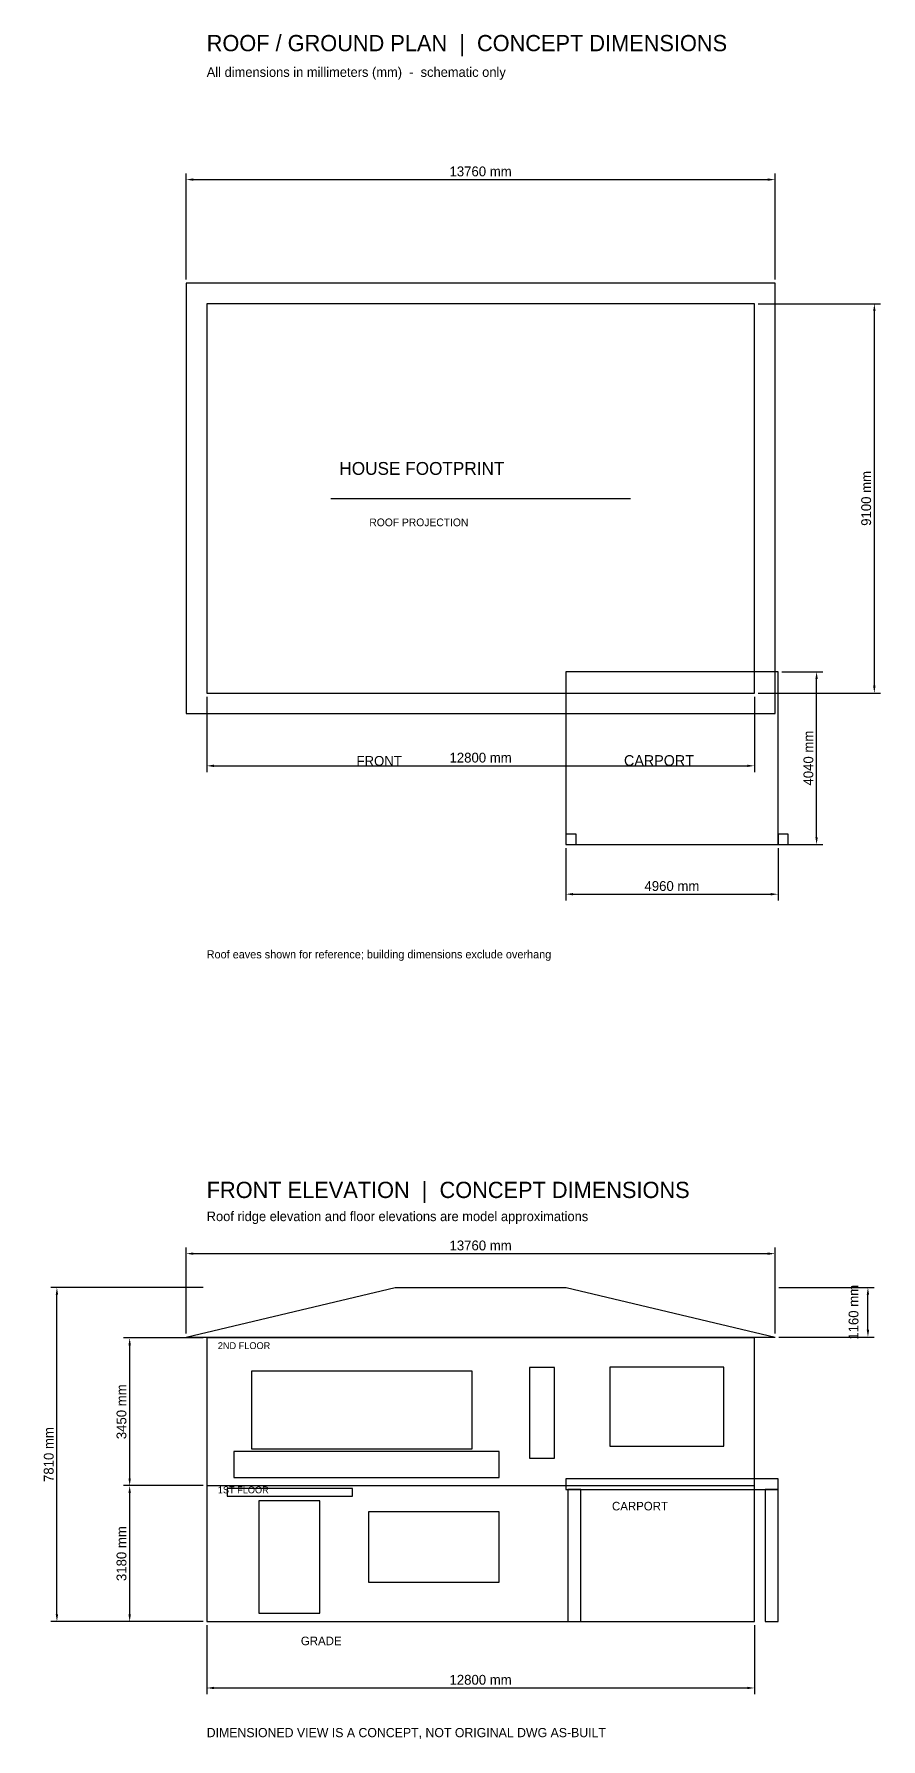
# Model space of a CAD drawing. Header units: millimetres. Extents: x -2400 to 42053, y -21940 to 17900.
# Drawn here: x 22267 to 42053, y -21940 to 17900 of the extents above; entities that cross this region are included whole.
import ezdxf

# ---------------------------------------------------------------- set-up
doc = ezdxf.new("R2010")
doc.units = ezdxf.units.MM
for name, color, linetype, true_color in [('CAD_ELEVATION', 7, 'Continuous', 0x31302c), ('CAD_GUIDES', 7, 'Continuous', 0xb3aea5), ('CAD_LABELS', 7, 'Continuous', 0x302c28), ('CAD_PLAN', 7, 'Continuous', 0x31302c), ('DIMENSIONS_MM', 7, 'Continuous', 0xbc7034)]:
    doc.layers.add(name, color=color, linetype=linetype, true_color=true_color)
doc.dimstyles.get("Standard").update_dxf_attribs({"dimtxt": 2.5, "dimasz": 2.5, "dimexe": 1.25, "dimexo": 0.625, "dimtad": 1, "dimcen": 2.5, "dimazin": 3, "dimtfac": 1, "dimtmove": 0, "dimatfit": 3, "dimarcsym": 0})

msp = doc.modelspace()

# ---------------------------------------------------------------- linework, layer by layer
at = {"layer": 'CAD_ELEVATION'}
for p, q in [((25820, -12550), (39580, -12550)), ((26300, -16020), (39100, -16020))]:
    msp.add_line(p, q, dxfattribs=at)
msp.add_lwpolyline([(25820, -12550), (30700, -11390), (34700, -11390), (39580, -12550)], dxfattribs=at)
for points in [[(26300, -19200), (39100, -19200), (39100, -12570), (26300, -12570)], [(27350, -15160), (32500, -15160), (32500, -13350), (27350, -13350)], [(33840, -15380), (34430, -15380), (34430, -13260), (33840, -13260)], [(35720, -15100), (38380, -15100), (38380, -13250), (35720, -13250)], [(34690, -16110), (39650, -16110), (39650, -15860), (34690, -15860)], [(34740, -19200), (35040, -19200), (35040, -16110), (34740, -16110)], [(39350, -19200), (39650, -19200), (39650, -16110), (39350, -16110)], [(27520, -19000), (28940, -19000), (28940, -16380), (27520, -16380)], [(30080, -18280), (33130, -18280), (33130, -16630), (30080, -16630)]]:
    msp.add_lwpolyline(points, close=True, dxfattribs=at)
at = {"layer": 'CAD_GUIDES'}
msp.add_line((29200, 7050), (36200, 7050), dxfattribs=at)
for points in [[(25820, 2020), (39580, 2020), (39580, 12080), (25820, 12080)], [(26930, -15830), (33130, -15830), (33130, -15220), (26930, -15220)], [(26780, -16270), (29710, -16270), (29710, -16090), (26780, -16090)]]:
    msp.add_lwpolyline(points, close=True, dxfattribs=at)
at = {"layer": 'CAD_PLAN'}
for p, q in [((27350, 2500), (32500, 2500)), ((35720, 2500), (38380, 2500))]:
    msp.add_line(p, q, dxfattribs=at)
for points in [[(26300, 2500), (39100, 2500), (39100, 11600), (26300, 11600)], [(34690, -1040), (39650, -1040), (39650, 3000), (34690, 3000)], [(34690, -1040), (34930, -1040), (34930, -800), (34690, -800)], [(39650, -1040), (39890, -1040), (39890, -800), (39650, -800)]]:
    msp.add_lwpolyline(points, close=True, dxfattribs=at)

# ---------------------------------------------------------------- texts
at = {"layer": 'CAD_GUIDES'}
msp.add_text('ROOF PROJECTION', height=180, dxfattribs=at).set_placement((30100, 6400))
at = {"layer": 'CAD_LABELS'}
for s, height, p in [('ROOF / GROUND PLAN  |  CONCEPT DIMENSIONS', 380, (26300, 17500)), ('All dimensions in millimeters (mm)  -  schematic only', 225, (26300, 16900)), ('HOUSE FOOTPRINT', 300, (29400, 7600)), ('FRONT', 230, (29800, 800)), ('CARPORT', 250, (36050, 800)), ('Roof eaves shown for reference; building dimensions exclude overhang', 190, (26300, -3700)), ('FRONT ELEVATION  |  CONCEPT DIMENSIONS', 380, (26300, -9300)), ('Roof ridge elevation and floor elevations are model approximations', 225, (26300, -9840)), ('2ND FLOOR', 160, (26560, -12830)), ('1ST FLOOR', 160, (26560, -16200)), ('CARPORT', 200, (35770, -16600)), ('GRADE', 200, (28500, -19750)), ('DIMENSIONED VIEW IS A CONCEPT, NOT ORIGINAL DWG AS-BUILT', 215, (26300, -21900))]:
    msp.add_text(s, height=height, dxfattribs=at).set_placement(p)

# ---------------------------------------------------------------- dimensions: what is measured, and where the dimension line sits
at = {"layer": 'DIMENSIONS_MM'}
for base, p1, p2 in [((25820, 14500), (25820, 12080), (39580, 12080)), ((26300, 800), (26300, 2500), (39100, 2500)), ((34690, -2200), (34690, -1040), (39650, -1040)), ((25820, -10600), (25820, -12550), (39580, -12550)), ((26300, -20750), (26300, -19200), (39100, -19200))]:
    msp.add_linear_dim(base=base, p1=p1, p2=p2, dimstyle='Standard', override={"dimscale": 1, "dimtxt": 230, "dimasz": 170, "dimexe": 145, "dimexo": 85, "dimgap": 75, "dimtad": 1, "dimjust": 0, "dimtih": 0, "dimdec": 0, "dimzin": 8, "dimlunit": 2, "dimpost": '<> mm', "dimclrd": 30, "dimclre": 30, "dimclrt": 30, "dimtix": 0, "dimatfit": 3}, dxfattribs=at).render()
for base, p1, p2 in [((41900, 2500), (39100, 2500), (39100, 11600)), ((40550, -1040), (39650, -1040), (39650, 3000)), ((22800, -19200), (26300, -19200), (26300, -11390)), ((41750, -12550), (39580, -12550), (39580, -11390)), ((24500, -16020), (26300, -16020), (26300, -12570)), ((24500, -19200), (26300, -19200), (26300, -16020))]:
    msp.add_linear_dim(base=base, p1=p1, p2=p2, angle=90, dimstyle='Standard', override={"dimscale": 1, "dimtxt": 230, "dimasz": 170, "dimexe": 145, "dimexo": 85, "dimgap": 75, "dimtad": 1, "dimjust": 0, "dimtih": 0, "dimdec": 0, "dimzin": 8, "dimlunit": 2, "dimpost": '<> mm', "dimclrd": 30, "dimclre": 30, "dimclrt": 30, "dimtix": 0, "dimatfit": 3}, dxfattribs=at).render()

doc.saveas('drawing.dxf')
